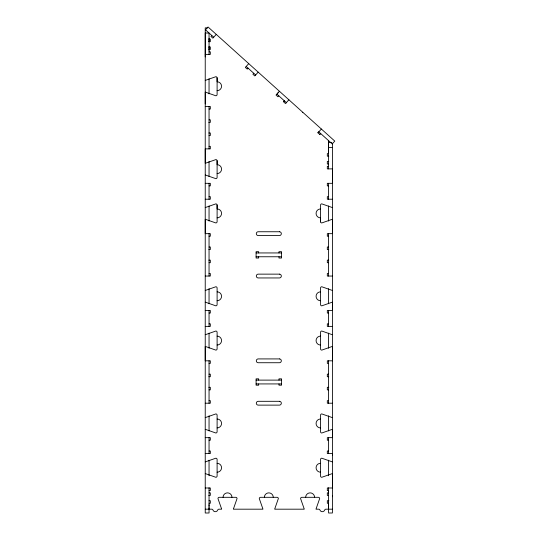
<?xml version="1.0" encoding="UTF-8"?>
<svg xmlns="http://www.w3.org/2000/svg" width="540" height="540" viewBox="0 0 540 540"><rect width="100%" height="100%" fill="white"/><g stroke="black" fill="none" stroke-linecap="round" stroke-linejoin="round"><path stroke-width="0.81" d="M205.234 103.95L205.234 33.028L209.048 33.028L209.048 54.385M209.048 509.186L209.048 507.701M209.048 506.216L209.048 504.731M209.048 93.872L209.048 78.759M209.048 50.159L209.048 46.798M209.048 41.756L209.048 38.387M328.59 509.186L328.59 503.253L327.314 503.253L327.314 500.708L328.84 500.708M328.59 140.656L328.59 153.63L327.314 153.63L327.314 156.168L328.766 156.168M211.815 35.519L210.965 36.464L212.855 38.165L216.263 34.385M248.744 63.632L245.342 67.412L247.232 69.113L248.083 68.168M253.753 73.278L252.902 74.223L254.792 75.924L258.194 72.144M278.782 95.809L277.931 96.755L276.041 95.053L279.443 91.273M277.742 93.164L278.593 92.219M283.426 101.709L284.276 100.764M288.893 99.785L285.491 103.565L283.601 101.864L284.452 100.919M302.474 112.651L302.791 112.3M317.972 132.813L321.374 129.033M319.721 134.386L320.571 133.441M320.713 133.569L319.862 134.514L317.831 132.685L318.681 131.74L332.215 143.924L334.766 141.089L208.062 27L205.504 29.835L213.712 37.22M207.522 27.878L205.234 27.878L205.234 56.93M209.048 39.123L210.323 39.123L210.323 41.668L208.872 41.668M208.872 46.967L210.323 46.967L210.323 49.511L209.048 49.511M209.048 51.84L210.323 51.84L210.323 54.385L205.234 54.385M205.234 106.495L210.323 106.495L210.323 109.033L209.048 109.033M209.048 119.846L210.323 119.846L210.323 122.391L208.872 122.391M208.872 132.989L210.323 132.989L210.323 135.526L209.048 135.526M331.641 142.378L328.59 142.378L328.59 168.885M209.048 146.34L210.323 146.34L210.323 148.878L205.234 148.878L205.234 163.228A1.276 1.276 0 0 0 205.598 163.175L215.831 159.597A1.269 1.269 0 0 1 217.107 160.866L217.107 177.397A1.269 1.269 0 0 1 215.831 178.666L205.598 175.088A1.276 1.276 0 0 0 205.234 175.034M328.59 147.528L332.404 147.528M328.766 161.467L327.314 161.467L327.314 164.012L328.59 164.012M328.59 166.34L327.314 166.347L327.314 168.885L332.404 168.885L332.404 183.323L327.314 183.323L327.314 185.868L328.59 185.868M205.234 183.323L210.323 183.323L210.323 185.868L209.048 185.868M209.048 196.675L210.323 196.675L210.323 199.22L205.234 199.22M328.59 196.675L327.314 196.675L327.314 199.22L332.404 199.22M209.048 236.203L210.323 236.203L210.323 233.658L205.234 233.658L205.234 219.308A1.269 1.269 0 0 1 205.598 219.362L215.831 222.946A1.269 1.269 0 0 0 217.107 221.677L217.107 205.139A1.269 1.269 0 0 0 215.831 203.87L205.598 207.454A1.276 1.276 0 0 1 205.234 207.509M328.59 236.203L327.314 236.203L327.314 233.658L332.404 233.658L332.404 219.308A1.276 1.276 0 0 0 332.039 219.362L321.806 222.946A1.269 1.269 0 0 1 320.531 221.677L320.531 205.139A1.269 1.269 0 0 1 321.806 203.87L332.039 207.454A1.276 1.276 0 0 0 332.404 207.502M209.048 247.01L210.323 247.01L210.323 249.554L208.872 249.554M328.59 247.01L327.314 247.01L327.314 249.554L328.766 249.554M256.102 252.943L281.536 252.943M256.102 256.763L281.536 256.763M208.872 260.152L210.323 260.152L210.323 262.697L209.048 262.697M328.766 260.152L327.314 260.152L327.314 262.697L328.59 262.697M209.048 273.503L210.323 273.503L210.323 276.048L205.234 276.048M328.59 273.503L327.314 273.503L327.314 276.048L332.404 276.048M205.234 310.487L210.323 310.487L210.323 313.031L209.048 313.031M328.59 313.031L327.314 313.031L327.314 310.487L332.404 310.487L332.404 302.197A1.276 1.276 0 0 0 332.039 302.252L321.806 305.836A1.269 1.269 0 0 1 320.531 304.567L320.531 288.029A1.269 1.269 0 0 1 321.806 286.76L332.039 290.344A1.269 1.269 0 0 0 332.404 290.392M209.048 323.838L210.323 323.838L210.323 326.383L205.234 326.383M328.59 323.838L327.314 323.838L327.314 326.383L332.404 326.383M209.048 363.366L210.323 363.366L210.323 360.821L205.234 360.821L205.234 346.478A1.269 1.269 0 0 1 205.598 346.531L215.831 350.109A1.269 1.269 0 0 0 217.107 348.84L217.107 332.309A1.269 1.269 0 0 0 215.831 331.034L205.598 334.618A1.276 1.276 0 0 1 205.234 334.672M328.59 363.366L327.314 363.366L327.314 360.821L332.404 360.821L332.404 346.478A1.276 1.276 0 0 0 332.039 346.531L321.806 350.109A1.269 1.269 0 0 1 320.531 348.84L320.531 332.309A1.269 1.269 0 0 1 321.806 331.034L332.039 334.618A1.276 1.276 0 0 0 332.404 334.672M209.048 374.18L210.323 374.18L210.323 376.718L208.872 376.718M328.59 374.18L327.314 374.18L327.314 376.718L328.766 376.718M256.102 380.113L281.536 380.113M256.102 383.927L281.536 383.927M208.872 387.315L210.323 387.315L210.323 389.86L209.048 389.86M328.766 387.315L327.314 387.315L327.314 389.86L328.59 389.86M209.048 400.673L210.323 400.673L210.323 403.211L205.234 403.211M328.59 400.673L327.314 400.673L327.314 403.211L332.404 403.211M205.234 437.657L210.323 437.657L210.323 440.195L209.048 440.195M328.59 440.195L327.314 440.195L327.314 437.657L332.404 437.657L332.404 429.368A1.269 1.269 0 0 0 332.039 429.421L321.806 432.999A1.269 1.269 0 0 1 320.531 431.73L320.531 415.199A1.269 1.269 0 0 1 321.806 413.924L332.039 417.508A1.269 1.269 0 0 0 332.404 417.562M209.048 451.008L210.323 451.008L210.323 453.553L205.234 453.553M328.59 451.008L327.314 451.008L327.314 453.553L332.404 453.553L332.404 455.625M205.234 487.991L210.323 487.991L210.323 490.536L209.048 490.536M209.048 492.865L210.323 492.865L210.323 495.41L208.798 495.41M328.59 495.41L327.314 495.41L327.314 492.865L328.59 492.865L328.59 490.536L327.314 490.536L327.314 487.991L332.404 487.991L332.404 473.641A1.269 1.269 0 0 0 332.039 473.695L321.806 477.279A1.269 1.269 0 0 1 320.531 476.003L320.531 459.473A1.269 1.269 0 0 1 321.806 458.204L332.039 461.781A1.269 1.269 0 0 0 332.404 461.835M209.048 500.708L210.323 500.708L210.323 503.253L209.048 503.253M205.234 509.186L211.734 509.186A1.269 1.269 0 0 1 212.929 510.03A2.545 2.545 0 0 0 217.728 510.03A1.269 1.269 0 0 1 218.929 509.186L221.609 509.186A1.269 1.269 0 0 0 221.555 508.822L217.971 498.589A1.269 1.269 0 0 1 219.247 497.313L235.778 497.313A1.269 1.269 0 0 1 237.047 498.589L233.469 508.822A1.269 1.269 0 0 0 233.415 509.186L262.919 509.186A1.269 1.269 0 0 0 262.865 508.822L259.281 498.589A1.269 1.269 0 0 1 260.55 497.313L277.088 497.313A1.269 1.269 0 0 1 278.357 498.589L274.772 508.822A1.269 1.269 0 0 0 274.718 509.186L304.223 509.186A1.269 1.269 0 0 0 304.169 508.822L300.591 498.589A1.269 1.269 0 0 1 301.86 497.313L318.391 497.313A1.269 1.269 0 0 1 319.666 498.589L316.082 508.822A1.269 1.269 0 0 0 316.028 509.186L318.708 509.186A1.269 1.269 0 0 1 319.91 510.03A2.545 2.545 0 0 0 324.709 510.03A1.269 1.269 0 0 1 325.904 509.186L332.404 509.186M246.193 66.467L255.731 75.053M276.892 94.108L286.585 102.836M320.558 221.906L320.531 217.856A4.448 4.448 0 0 1 316.082 213.408A4.448 4.448 0 0 1 320.531 208.96M217.08 77.747L217.107 81.79A4.448 4.448 0 0 1 221.555 86.245A4.448 4.448 0 0 1 217.107 90.693M217.08 160.637L217.107 164.68A4.448 4.448 0 0 1 221.555 169.135A4.448 4.448 0 0 1 217.107 173.583M217.08 204.91L217.107 208.96A4.448 4.448 0 0 1 221.555 213.408A4.448 4.448 0 0 1 217.107 217.856M332.404 143.181L332.404 513L328.59 513L328.59 487.809M332.404 495.41L332.404 496.733M328.59 183.323L328.59 199.22M328.59 205.956L328.59 221.049M328.59 233.658L328.59 276.048M328.59 288.657L328.59 303.75M328.59 310.487L328.59 326.383M328.59 333.119L328.59 348.219M328.59 360.821L328.59 403.211M328.59 415.82L328.59 430.92M328.59 437.657L328.59 453.553M328.59 460.188L328.59 475.754M278.991 252.943L278.991 251.674L281.536 251.674L281.536 258.032L278.991 258.032L278.991 256.763M278.991 380.113L278.991 378.837L281.536 378.837L281.536 385.195L278.991 385.195L278.991 383.927M258.647 252.943L258.647 251.674L256.102 251.674L256.102 258.032L258.647 258.032L258.647 256.763M258.647 380.113L258.647 378.837L256.102 378.837L256.102 385.195L258.647 385.195L258.647 383.927M209.048 106.495L209.048 148.878M209.048 161.487L209.048 176.587M209.048 183.323L209.048 199.22M209.048 205.956L209.048 221.049M209.048 233.658L209.048 276.048M209.048 288.657L209.048 303.75M209.048 310.487L209.048 326.383M209.048 333.119L209.048 348.219M209.048 360.821L209.048 403.211M209.048 415.82L209.048 430.92M209.048 437.657L209.048 453.553M209.048 460.188L209.048 475.754M209.048 487.809L209.048 513L205.234 513L205.234 92.144A1.276 1.276 0 0 1 205.598 92.198L215.831 95.776A1.269 1.269 0 0 0 217.107 94.507L217.107 77.976A1.269 1.269 0 0 0 215.831 76.707L205.598 80.285A1.276 1.276 0 0 1 205.234 80.338M320.531 300.746A4.448 4.448 0 0 1 316.082 296.298A4.448 4.448 0 0 1 320.531 291.85M320.531 345.026A4.448 4.448 0 0 1 316.082 340.571A4.448 4.448 0 0 1 320.531 336.123M205.234 302.197A1.276 1.276 0 0 1 205.598 302.252L215.831 305.836A1.269 1.269 0 0 0 217.107 304.567L217.107 288.029A1.269 1.269 0 0 0 215.831 286.76L205.598 290.344A1.276 1.276 0 0 1 205.234 290.392M217.107 336.123A4.448 4.448 0 0 1 221.555 340.571A4.448 4.448 0 0 1 217.107 345.026M217.107 291.85A4.448 4.448 0 0 1 221.555 296.298A4.448 4.448 0 0 1 217.107 300.746M320.531 427.916A4.448 4.448 0 0 1 316.082 423.461A4.448 4.448 0 0 1 320.531 419.013M320.531 472.19A4.448 4.448 0 0 1 316.082 467.741A4.448 4.448 0 0 1 320.531 463.286M205.234 473.641A1.269 1.269 0 0 1 205.598 473.695L215.831 477.279A1.269 1.269 0 0 0 217.107 476.003L217.107 459.473A1.269 1.269 0 0 0 215.831 458.204L205.598 461.781A1.269 1.269 0 0 1 205.234 461.835M205.234 429.368A1.269 1.269 0 0 1 205.598 429.421L215.831 432.999A1.269 1.269 0 0 0 217.107 431.73L217.107 415.199A1.269 1.269 0 0 0 215.831 413.924L205.598 417.508A1.269 1.269 0 0 1 205.234 417.562M217.107 463.286A4.448 4.448 0 0 1 221.555 467.741A4.448 4.448 0 0 1 217.107 472.19M217.107 419.013A4.448 4.448 0 0 1 221.555 423.461A4.448 4.448 0 0 1 217.107 427.916M305.674 497.313A4.448 4.448 0 0 1 310.129 492.865A4.448 4.448 0 0 1 314.577 497.313M264.371 497.313A4.448 4.448 0 0 1 268.819 492.865A4.448 4.448 0 0 1 273.267 497.313M223.06 497.313A4.448 4.448 0 0 1 227.509 492.865A4.448 4.448 0 0 1 231.964 497.313M279.416 231.748L258.221 231.748A1.91 1.91 0 0 0 256.311 233.658A1.91 1.91 0 0 0 258.221 235.568L279.416 235.568A1.91 1.91 0 0 0 281.327 233.658A1.91 1.91 0 0 0 279.416 231.748M279.416 274.138L258.221 274.138A1.91 1.91 0 0 0 256.311 276.048A1.91 1.91 0 0 0 258.221 277.952L279.416 277.952A1.91 1.91 0 0 0 281.327 276.048A1.91 1.91 0 0 0 279.416 274.138M279.416 358.918L258.221 358.918A1.91 1.91 0 0 0 256.311 360.821A1.91 1.91 0 0 0 258.221 362.732L279.416 362.732A1.91 1.91 0 0 0 281.327 360.821A1.91 1.91 0 0 0 279.416 358.918M279.416 401.308L258.221 401.308A1.91 1.91 0 0 0 256.311 403.211A1.91 1.91 0 0 0 258.221 405.121L279.416 405.121A1.91 1.91 0 0 0 281.327 403.211A1.91 1.91 0 0 0 279.416 401.308"/></g></svg>
